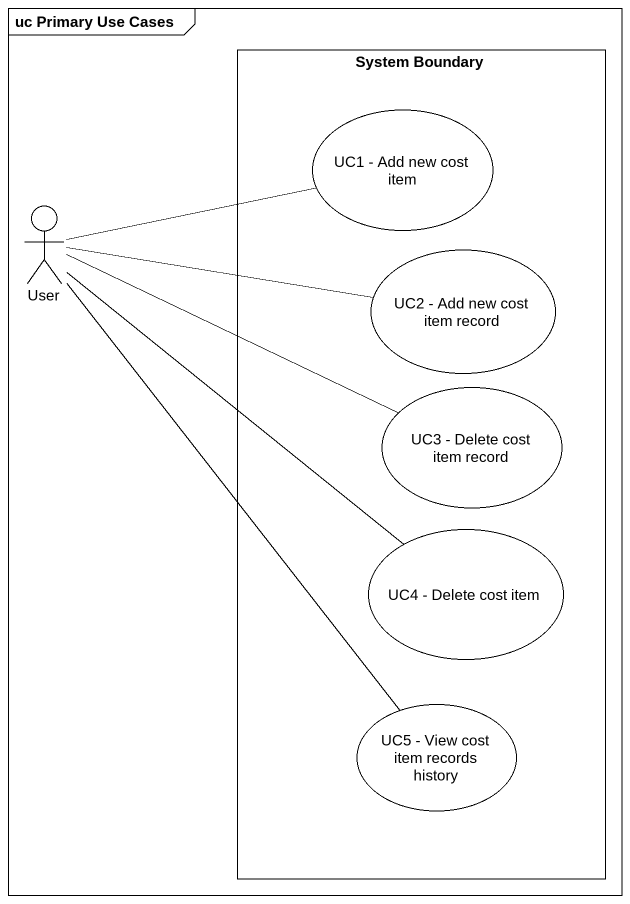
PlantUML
@startuml
mainframe uc Primary Use Cases
rectangle "System Boundary" as System_Boundary {
  usecase "UC1 - Add new cost item" as UC1_Add_new_cost_item
  usecase "UC2 - Add new cost item record" as UC2_Add_new_cost_item_record
  usecase "UC3 - Delete cost item record" as UC3_Delete_cost_item_record
  usecase "UC4 - Delete cost item" as UC4_Delete_cost_item
  usecase "UC5 - View cost item records history" as UC5_View_cost_item_records
}
actor User
User -right- UC1_Add_new_cost_item
User -right- UC2_Add_new_cost_item_record
User -right- UC3_Delete_cost_item_record
User -- UC4_Delete_cost_item
User -- UC5_View_cost_item_records
@enduml
